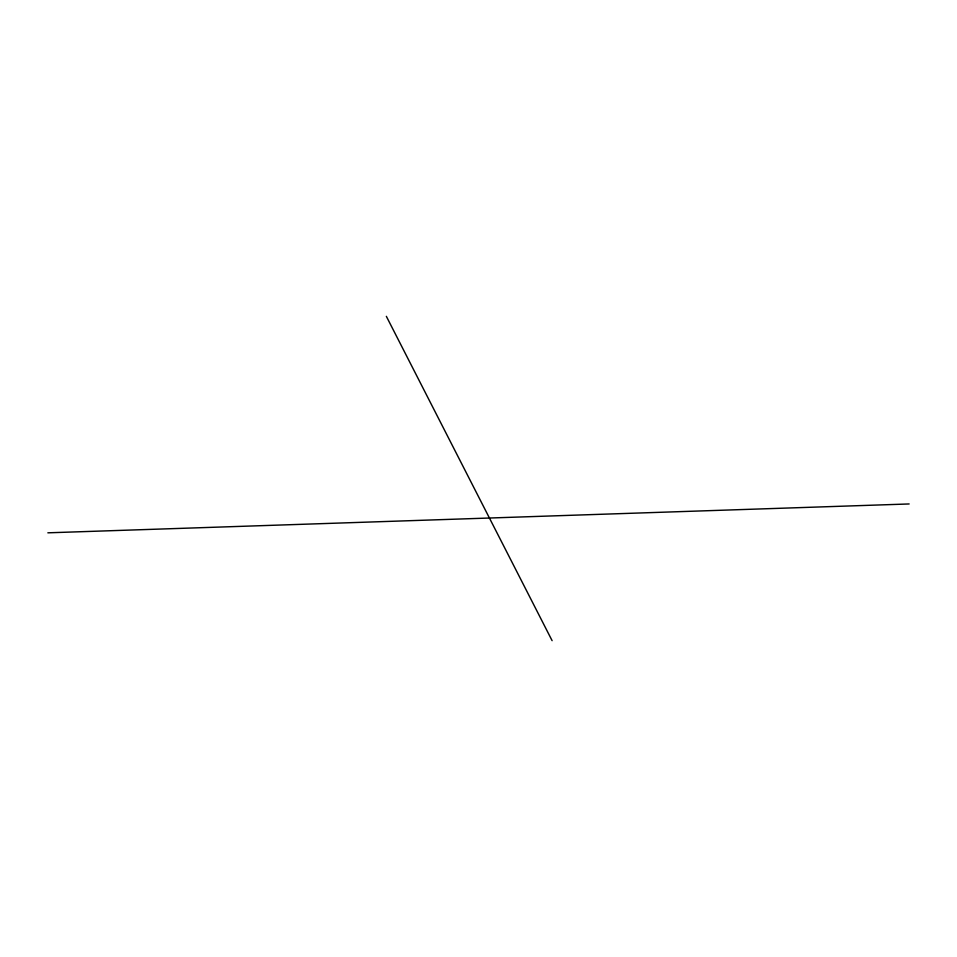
<?xml version="1.0" encoding="UTF-8"?>
<svg xmlns="http://www.w3.org/2000/svg" width="957" height="957" viewBox="0 0 957 957"><rect width="100%" height="100%" fill="white"/><g stroke="black" fill="none" stroke-linecap="round" stroke-linejoin="round"><path stroke-width="1.44" d="M47.85 532.822L909.15 503.956M386.353 316.336L552.105 640.664"/></g></svg>
